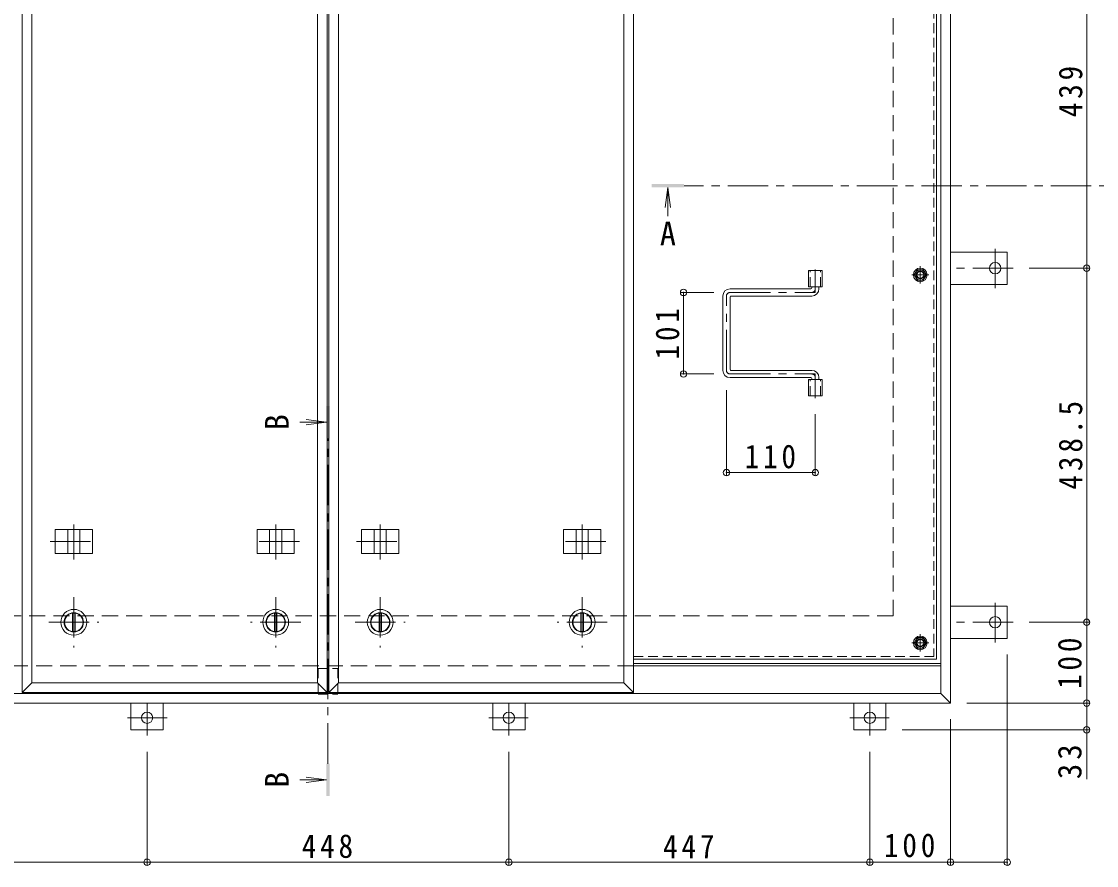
# Model space of a CAD drawing. Units: millimetres at full size, sheet at 1:10. Extents: x -2620 to 2706, y -1962 to 1665.
# Drawn here: x -1838 to -506, y -426 to 619 of the extents above; entities that cross this region are included whole.
import ezdxf
from ezdxf.enums import TextEntityAlignment as Align

# ---------------------------------------------------------------- set-up
doc = ezdxf.new("R2010")
doc.units = ezdxf.units.MM
doc.header["$LTSCALE"] = 10
doc.header["$PDMODE"] = 32
doc.header["$PDSIZE"] = 8
for name, pattern in [('CHAIN1', [8, 5, -1, 1, -1]), ('DASHED1', [1.8, 1.2, -0.6]), ('DASHED2', [3, 2, -1])]:
    doc.linetypes.add(name, pattern=pattern)
for name, color, linetype, lineweight in [('0-1_躯体', 2, 'Continuous', 9), ('0-2_仕上', 3, 'Continuous', 9), ('0-3_建具', 4, 'Continuous', 9), ('0-5_寸法', 2, 'DASHED1', 9), ('0-6_ハッチ', 6, 'Continuous', 9), ('0-7', 5, 'Continuous', 5), ('0-A', 3, 'CHAIN1', 9), ('0-B', 2, 'Continuous', 9), ('0-C', 2, 'Continuous', 9), ('0-E', 3, 'Continuous', 9), ('0-F', 7, 'Continuous', 9)]:
    doc.layers.add(name, color=color, linetype=linetype, lineweight=lineweight)
doc.styles.add('ＭＳ ゴシック', font='')
doc.styles.get('ＭＳ ゴシック').set_extended_font_data('MS Gothic')

msp = doc.modelspace()

# ---------------------------------------------------------------- linework, layer by layer
at = {"layer": '0-1_躯体', "linetype": 'DASHED2'}
for p, q in [((-758.08, -116.56), (-758.08, 1183.44)), ((-2158.08, -116.56), (-758.08, -116.56)), ((-1079.58, -178.56), (-2217.08, -178.56))]:
    msp.add_line(p, q, dxfattribs=at)
at = {"layer": '0-1_躯体'}
msp.add_line((-699.08, -178.56), (-1079.58, -178.56), dxfattribs=at)
at = {"layer": '0-2_仕上'}
for p, q in [((-1836.58, -211.56), (-1836.58, 1278.44)), ((-1459.08, 1278.44), (-1459.08, -211.56)), ((-1457.08, -211.56), (-1457.08, 1278.44)), ((-1079.58, 1278.44), (-1079.58, -211.56)), ((-1824.58, -199.56), (-1824.58, 1266.44)), ((-1471.08, 1266.44), (-1471.08, -199.56)), ((-1445.08, -199.56), (-1445.08, 1266.44)), ((-1091.58, 1266.44), (-1091.58, -199.56)), ((-863.23, 290.94), (-863.23, 310.94)), ((-863.23, 310.94), (-845.93, 310.94)), ((-845.93, 290.94), (-845.93, 310.94)), ((-863.23, 290.94), (-845.93, 290.94)), ((-863.23, 155.94), (-863.23, 175.94)), ((-863.23, 175.94), (-845.93, 175.94)), ((-845.93, 155.94), (-845.93, 175.94)), ((-863.23, 155.94), (-845.93, 155.94)), ((-1836.58, -211.56), (-1824.58, -199.56)), ((-1471.08, -199.56), (-1824.58, -199.56)), ((-1459.08, -211.56), (-1471.08, -199.56)), ((-1457.08, -211.56), (-1445.08, -199.56)), ((-1091.58, -199.56), (-1445.08, -199.56)), ((-1079.58, -211.56), (-1091.58, -199.56)), ((-1459.08, -211.56), (-1836.58, -211.56)), ((-1079.58, -211.56), (-1457.08, -211.56))]:
    msp.add_line(p, q, dxfattribs=at)
at = {"layer": '0-2_仕上', "color": 4}
for p, q in [((-1037.08, 414.02), (-1040.34, 389.24)), ((-1037.08, 414.02), (-1037.08, 378.42)), ((-1037.08, 414.02), (-1033.82, 389.24)), ((-1460.08, 123.2), (-1492.85, 123.2)), ((-1460.08, 123.2), (-1484.87, 126.46)), ((-1460.08, 123.2), (-1484.87, 119.94)), ((-1460.08, -319.66), (-1484.87, -316.4)), ((-1460.08, -319.66), (-1492.85, -319.66)), ((-1460.08, -319.66), (-1484.87, -322.92))]:
    msp.add_line(p, q, dxfattribs=at)
at = {"layer": '0-2_仕上', "color": 4, "linetype": 'CHAIN1'}
for p, q in [((-433.02, 416.02), (-1017.08, 416.02)), ((-1458.08, -299.66), (-1458.08, 103.2))]:
    msp.add_line(p, q, dxfattribs=at)
at = {"layer": '0-2_仕上', "linetype": 'DASHED1'}
for p, q in [((-860.93, 290.94), (-860.93, 310.94)), ((-848.23, 290.94), (-848.23, 310.94)), ((-860.93, 155.94), (-860.93, 175.94)), ((-848.23, 155.94), (-848.23, 175.94))]:
    msp.add_line(p, q, dxfattribs=at)
at = {"layer": '0-2_仕上', "color": 4}
for points in [[(-1057.08, 414.02), (-1057.08, 418.02), (-1017.08, 414.02), (-1017.08, 418.02)], [(-1456.08, 143.2), (-1460.08, 143.2), (-1456.08, 103.2), (-1460.08, 103.2)], [(-1460.08, -339.66), (-1456.08, -339.66), (-1460.08, -299.66), (-1456.08, -299.66)]]:
    msp.add_solid(points, dxfattribs=at)
at = {"layer": '0-3_建具', "color": 2}
for p, q in [((-687.08, -224.56), (-687.08, 1291.44)), ((-699.08, -212.56), (-699.08, 1279.44)), ((-699.08, -178.56), (-1079.58, -178.56)), ((-699.08, -212.56), (-2217.08, -212.56)), ((-687.08, -224.56), (-699.08, -212.56)), ((-687.08, -224.56), (-2229.08, -224.56))]:
    msp.add_line(p, q, dxfattribs=at)
at = {"layer": '0-3_建具'}
for p, q in [((-1795.92, -9.56), (-1749.74, -9.56)), ((-1795.92, -39.56), (-1795.92, -9.56)), ((-1780.33, -39.56), (-1780.33, -9.56)), ((-1765.33, -39.56), (-1765.33, -9.56)), ((-1749.74, -39.56), (-1749.74, -9.56)), ((-1545.92, -39.56), (-1545.92, -9.56)), ((-1499.74, -9.56), (-1545.92, -9.56)), ((-1530.33, -39.56), (-1530.33, -9.56)), ((-1515.33, -39.56), (-1515.33, -9.56)), ((-1499.74, -39.56), (-1499.74, -9.56)), ((-1416.42, -9.56), (-1370.24, -9.56)), ((-1416.42, -39.56), (-1416.42, -9.56)), ((-1400.83, -39.56), (-1400.83, -9.56)), ((-1385.83, -39.56), (-1385.83, -9.56)), ((-1370.24, -39.56), (-1370.24, -9.56)), ((-1166.42, -39.56), (-1166.42, -9.56)), ((-1120.24, -9.56), (-1166.42, -9.56)), ((-1150.83, -39.56), (-1150.83, -9.56)), ((-1135.83, -39.56), (-1135.83, -9.56)), ((-1120.24, -39.56), (-1120.24, -9.56)), ((-1795.92, -39.56), (-1749.74, -39.56)), ((-1499.74, -39.56), (-1545.92, -39.56)), ((-1416.42, -39.56), (-1370.24, -39.56)), ((-1120.24, -39.56), (-1166.42, -39.56))]:
    msp.add_line(p, q, dxfattribs=at)
at = {"layer": '0-3_建具', "linetype": 'CHAIN1'}
for p, q in [((-1772.83, -46.68), (-1772.83, -3.44)), ((-1522.83, -46.68), (-1522.83, -3.44)), ((-1393.33, -46.68), (-1393.33, -3.44)), ((-1143.33, -46.68), (-1143.33, -3.44)), ((-1802.24, -24.56), (-1743.42, -24.56)), ((-1493.42, -24.56), (-1552.24, -24.56)), ((-1422.74, -24.56), (-1363.92, -24.56)), ((-1113.92, -24.56), (-1172.74, -24.56))]:
    msp.add_line(p, q, dxfattribs=at)
at = {"layer": '0-5_寸法', "color": 7}
for points in [[(-1470.38, -181.76), (-1445.78, -181.76), (-1445.78, -213.76)], [(-1470.38, -181.76), (-1470.38, -213.76), (-1445.78, -213.76)]]:
    msp.add_lwpolyline(points, dxfattribs=at)
at = {"layer": '0-6_ハッチ', "linetype": 'CHAIN1'}
for p, q in [((-854.58, 312.32), (-854.58, 283.94)), ((-960.07, 283.94), (-854.58, 283.94)), ((-964.58, 187.45), (-964.58, 279.43)), ((-960.07, 182.94), (-854.58, 182.94)), ((-854.58, 153.05), (-854.58, 182.94))]:
    msp.add_line(p, q, dxfattribs=at)
at = {"layer": '0-6_ハッチ'}
for p, q in [((-860.08, 288.44), (-960.08, 288.44)), ((-859.08, 289.44), (-859.08, 290.94)), ((-850.08, 288.44), (-850.08, 290.94)), ((-969.08, 187.44), (-969.08, 279.44)), ((-960.08, 188.44), (-960.08, 278.44)), ((-959.08, 279.44), (-859.08, 279.44)), ((-959.08, 187.44), (-859.08, 187.44)), ((-860.08, 178.44), (-960.08, 178.44)), ((-859.08, 177.44), (-859.08, 175.94)), ((-850.08, 178.44), (-850.08, 175.94)), ((-1079.58, -175.56), (-699.08, -175.56)), ((-1079.58, -178.56), (-699.08, -178.56))]:
    msp.add_line(p, q, dxfattribs=at)
for centre, radius, start, end in [((-960.08, 279.44), 9, 90, 180), ((-860.08, 289.44), 1, 270, 0), ((-859.08, 288.44), 9, 270, 0), ((-959.08, 278.44), 1, 90, 180), ((-960.08, 187.44), 9, 180, 270), ((-959.08, 188.44), 1, 180, 270), ((-859.08, 178.44), 9, 0, 90), ((-860.08, 177.44), 1, 0, 90)]:
    msp.add_arc(centre, radius, start, end, dxfattribs=at)
at = {"layer": '0-6_ハッチ', "linetype": 'CHAIN1'}
for centre, radius, start, end in [((-960.07, 279.43), 4.51, 90, 180), ((-859.08, 288.44), 4.5, 270.29569, 0), ((-960.07, 187.45), 4.51, 180, 270), ((-859.08, 178.44), 4.5, 0, 89.70431)]:
    msp.add_arc(centre, radius, start, end, dxfattribs=at)
at = {"layer": '0-7'}
for centre, radius in [((-724.58, 305.61), 5), ((-724.58, 305.61), 4.19), ((-724.58, -150.06), 5), ((-724.58, -150.06), 4.19)]:
    msp.add_circle(centre, radius, dxfattribs=at)
at = {"layer": '0-A', "linetype": 'DASHED1'}
for p in [(-707.78, 707.19), (-1079.58, -166.86)]:
    msp.add_line(p, (-707.78, -166.86), dxfattribs=at)
at = {"layer": '0-A', "linetype": 'Continuous'}
for q in [(-704.58, 705.95), (-1079.58, -170.06)]:
    msp.add_line((-704.58, -170.06), q, dxfattribs=at)
at = {"layer": '0-A'}
for p, q in [((-724.58, 294.93), (-724.58, 316.29)), ((-713.9, 305.61), (-735.26, 305.61)), ((-724.58, -160.74), (-724.58, -139.38)), ((-713.9, -150.06), (-735.26, -150.06))]:
    msp.add_line(p, q, dxfattribs=at)
at = {"layer": '0-B'}
for p, q in [((-732.08, 305.61), (-728.33, 312.11)), ((-728.33, 312.11), (-720.83, 312.11)), ((-717.08, 305.61), (-720.83, 312.11)), ((-717.08, 305.61), (-720.83, 299.11)), ((-732.08, -150.06), (-728.33, -143.56)), ((-728.33, -143.56), (-720.83, -143.56)), ((-717.08, -150.06), (-720.83, -143.56)), ((-717.08, -150.06), (-720.83, -156.56))]:
    msp.add_line(p, q, dxfattribs=at)
for points in [[(-732.08, 305.61), (-728.33, 299.11), (-720.83, 299.11)], [(-732.08, -150.06), (-728.33, -156.56), (-720.83, -156.56)]]:
    msp.add_lwpolyline(points, dxfattribs=at)
for centre, radius in [((-724.58, 305.61), 8.5), ((-724.58, 305.61), 6.5), ((-724.58, -150.06), 8.5), ((-724.58, -150.06), 6.5)]:
    msp.add_circle(centre, radius, dxfattribs=at)
at = {"layer": '0-C', "linetype": 'CHAIN1'}
for p, q in [((-1772.83, -93.56), (-1772.83, -155.56)), ((-1522.83, -93.56), (-1522.83, -155.56)), ((-1393.33, -93.56), (-1393.33, -155.56)), ((-1143.33, -93.56), (-1143.33, -155.56)), ((-1803.83, -124.56), (-1741.83, -124.56)), ((-1491.83, -124.56), (-1553.83, -124.56)), ((-1424.33, -124.56), (-1362.33, -124.56)), ((-1112.33, -124.56), (-1174.33, -124.56))]:
    msp.add_line(p, q, dxfattribs=at)
at = {"layer": '0-C'}
for p, q in [((-1774.33, -135.96), (-1774.33, -113.16)), ((-1771.33, -135.96), (-1771.33, -113.16)), ((-1524.33, -135.96), (-1524.33, -113.16)), ((-1521.33, -135.96), (-1521.33, -113.16)), ((-1394.83, -135.96), (-1394.83, -113.16)), ((-1391.83, -135.96), (-1391.83, -113.16)), ((-1144.83, -135.96), (-1144.83, -113.16)), ((-1141.83, -135.96), (-1141.83, -113.16))]:
    msp.add_line(p, q, dxfattribs=at)
for centre, radius in [((-1772.83, -124.56), 16), ((-1772.83, -124.56), 12), ((-1772.83, -124.56), 11.5), ((-1522.83, -124.56), 16), ((-1522.83, -124.56), 12), ((-1522.83, -124.56), 11.5), ((-1393.33, -124.56), 16), ((-1393.33, -124.56), 12), ((-1393.33, -124.56), 11.5), ((-1143.33, -124.56), 16), ((-1143.33, -124.56), 12), ((-1143.33, -124.56), 11.5)]:
    msp.add_circle(centre, radius, dxfattribs=at)
at = {"layer": '0-E'}
for p, q in [((-687.08, 333.94), (-616.88, 333.94)), ((-616.88, 293.94), (-616.88, 333.94)), ((-687.08, 293.94), (-616.88, 293.94)), ((-687.08, -104.56), (-616.88, -104.56)), ((-616.88, -144.56), (-616.88, -104.56)), ((-687.08, -144.56), (-616.88, -144.56)), ((-1702.08, -224.56), (-1702.08, -257.76)), ((-1662.08, -224.56), (-1662.08, -257.76)), ((-1254.08, -224.56), (-1254.08, -257.76)), ((-1214.08, -224.56), (-1214.08, -257.76)), ((-807.08, -224.56), (-807.08, -257.76)), ((-767.08, -224.56), (-767.08, -257.76)), ((-1662.08, -257.76), (-1702.08, -257.76)), ((-1254.08, -257.76), (-1214.08, -257.76)), ((-807.08, -257.76), (-767.08, -257.76))]:
    msp.add_line(p, q, dxfattribs=at)
at = {"layer": '0-E', "linetype": 'CHAIN1'}
for p, q in [((-631.88, 289.1), (-631.88, 337.99)), ((-609.72, 313.94), (-687.08, 313.94)), ((-631.88, -149.4), (-631.88, -100.51)), ((-609.72, -124.56), (-687.08, -124.56)), ((-1682.08, -264.92), (-1682.08, -224.76)), ((-1234.08, -264.92), (-1234.08, -224.76)), ((-787.08, -264.92), (-787.08, -224.76)), ((-1657.24, -242.76), (-1706.13, -242.76)), ((-1258.92, -242.76), (-1210.03, -242.76)), ((-811.92, -242.76), (-763.03, -242.76))]:
    msp.add_line(p, q, dxfattribs=at)
at = {"layer": '0-E'}
for centre in [(-631.88, 313.94), (-631.88, -124.56), (-1682.08, -242.76), (-1234.08, -242.76), (-787.08, -242.76)]:
    msp.add_circle(centre, 7, dxfattribs=at)
at = {"layer": '0-F'}
for p, q in [((-518.56, 313.94), (-518.56, 752.94)), ((-515.56, 313.94), (-589.72, 313.94)), ((-518.56, -124.56), (-518.56, 313.94)), ((-1020.72, 283.94), (-980.07, 283.94)), ((-1017.72, 283.94), (-1017.72, 182.94)), ((-1020.72, 182.94), (-980.07, 182.94)), ((-964.58, 57.79), (-964.58, 162.94)), ((-854.58, 57.79), (-854.58, 133.05)), ((-854.58, 60.79), (-964.58, 60.79)), ((-515.56, -124.56), (-589.72, -124.56)), ((-518.56, -124.56), (-518.56, -224.56)), ((-616.88, -424.73), (-616.88, -164.56)), ((-515.56, -224.56), (-667.08, -224.56)), ((-518.56, -224.56), (-518.56, -257.76)), ((-687.08, -424.73), (-687.08, -244.56)), ((-515.56, -257.76), (-747.08, -257.76)), ((-518.56, -257.76), (-518.56, -318.77)), ((-1682.08, -424.73), (-1682.08, -284.92)), ((-1234.08, -424.73), (-1234.08, -284.92)), ((-787.08, -424.73), (-787.08, -284.92)), ((-2129.08, -421.73), (-1682.08, -421.73)), ((-1682.08, -421.73), (-1234.08, -421.73)), ((-1234.08, -421.73), (-787.08, -421.73)), ((-787.08, -421.73), (-687.08, -421.73)), ((-687.08, -421.73), (-616.88, -421.73))]:
    msp.add_line(p, q, dxfattribs=at)
for p in [(-518.56, 313.94), (-1017.72, 283.94), (-1017.72, 182.94), (-964.58, 60.79), (-854.58, 60.79), (-518.56, -124.56), (-518.56, -224.56), (-518.56, -257.76), (-1682.08, -421.73), (-1234.08, -421.73), (-787.08, -421.73), (-687.08, -421.73), (-616.88, -421.73)]:
    msp.add_point(p, dxfattribs=at)

# ---------------------------------------------------------------- texts
at = {"layer": '0-5_寸法', "style": 'ＭＳ ゴシック'}
msp.add_text('A', height=29.33, dxfattribs=at).set_placement((-1047.08, 333.33), align=Align.BOTTOM_LEFT)
for p in [(-1497.95, 113.2), (-1497.95, -329.66)]:
    msp.add_text('B', height=29.33, rotation=90, dxfattribs=at).set_placement(p, align=Align.BOTTOM_LEFT)
at = {"layer": '0-F', "color": 2, "char_height": 29.33, "attachment_point": 7, "rotation": 90, "style": 'ＭＳ ゴシック'}
for s, insert in [('\\T1.27;\\W0.9;439', (-523.56, 500.94)), ('\\T1.27;\\W0.9;101', (-1022.72, 200.94)), ('\\T1.28;\\W0.9;438.5', (-523.56, 39.69)), ('\\T1.27;\\W0.9;100', (-524.56, -207.06)), ('\\T1.27;\\W0.95;33', (-524.56, -318.77))]:
    msp.add_mtext(s, dxfattribs=dict(at, insert=insert))
at = {"layer": '0-F', "color": 2, "char_height": 29.33, "attachment_point": 7, "style": 'ＭＳ ゴシック'}
for s, insert in [('\\T1.27;\\W0.9;110', (-942.08, 65.79)), ('\\T1.27;\\W0.9;448', (-1490.58, -416.73)), ('\\T1.27;\\W0.9;447', (-1043.08, -416.73)), ('\\T1.27;\\W0.9;100', (-769.58, -415.73))]:
    msp.add_mtext(s, dxfattribs=dict(at, insert=insert))

doc.saveas('drawing.dxf')
